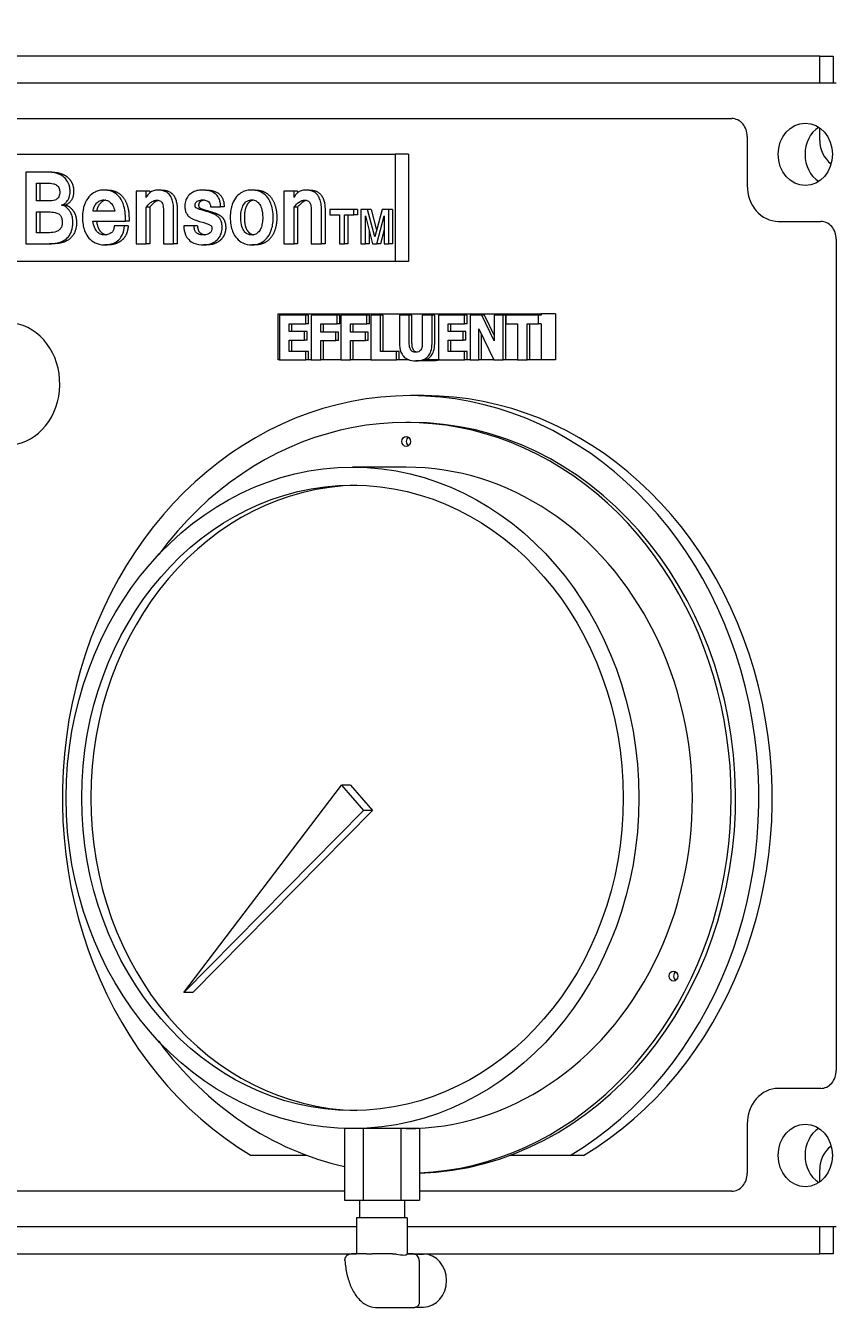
# Model space of a CAD drawing. Header units: inches. Extents: x 19 to 503, y 7 to 322.
# Drawn here: x 378.29 to 383.95, y 118.15 to 127.16 of the extents above; entities that cross this region are included whole.
import ezdxf

# ---------------------------------------------------------------- set-up
doc = ezdxf.new("R2010")
doc.units = ezdxf.units.IN
doc.header["$LTSCALE"] = 15
doc.header["$MEASUREMENT"] = 0
doc.layers.add('Dimension (ANSI)', color=7, linetype='Continuous', lineweight=25)
doc.layers.add('Visible (ANSI)', color=7, linetype='Continuous', lineweight=50)
doc.styles.add('MEMCOR Medium', font='arial.ttf')
doc.dimstyles.new('Default (ANSI)', dxfattribs={"dimscale": 15, "dimtxt": 0.15, "dimasz": 0.098425, "dimexe": 0.125, "dimexo": 0.0625, "dimgap": 0.031496, "dimtad": 0, "dimtih": 1, "dimtoh": 1, "dimdec": 4, "dimrnd": 1e-08, "dimzin": 3, "dimdsep": 46, "dimlunit": 5, "dimtxsty": 'MEMCOR Medium', "dimcen": 0.09, "dimdle": 0.393701, "dimclrd": 256, "dimclre": 256, "dimclrt": 256, "dimadec": 0, "dimazin": 1, "dimtfac": 0.8, "dimtofl": 0, "dimtmove": 0, "dimatfit": 3, "dimfxl": 1, "dimfrac": 1, "dimtolj": 1, "dimtzin": 4, "dimlwd": -1, "dimlwe": -1, "dimarcsym": 0})

# ---------------------------------------------------------------- blocks, each defined once
blk = doc.blocks.new('*D25')
at = {"layer": 'Defpoints', "color": 0, "transparency": 16777216}
for p in [(389.5241, 150.9654), (322.5739, 59.6974), (369.9364, 59.6974)]:
    blk.add_point(p, dxfattribs=at)
at = {"layer": 'Dimension (ANSI)', "transparency": 16777216}
for p, q in [((388.5866, 150.9654), (320.6989, 150.9654)), ((322.5739, 149.489), (322.5739, 120.9405)), ((322.5739, 61.1738), (322.5739, 101.8191)), ((368.9989, 59.6974), (320.6989, 59.6974))]:
    blk.add_line(p, q, dxfattribs=at)
for points in [[(322.3278, 149.489), (322.8199, 149.489), (322.5739, 150.9654)], [(322.3278, 61.1738), (322.8199, 61.1738), (322.5739, 59.6974)]]:
    blk.add_solid(points, dxfattribs=at)
at = {"layer": 'Dimension (ANSI)', "transparency": 16777216, "char_height": 2.25, "attachment_point": 5, "style": 'MEMCOR Medium'}
for s, insert in [('\\A1; \\fArial|b0|i0;91{\\H0.8x;\\S1#4;} in', (322.5739, 113.6751)), ('\\A1;[2318.2 mm]{\\P\\fArial|b0|i0;SHIPPING\\P\\fArial|b0|i0;HEIGHT\\P\\fArial|b0|i0;REF.}', (322.5739, 104.1144))]:
    blk.add_mtext(s, dxfattribs=dict(at, insert=insert))

msp = doc.modelspace()

# ---------------------------------------------------------------- linework, layer by layer
at = {"layer": 'Visible (ANSI)', "linetype": 'Continuous', "lineweight": 18}
for p, q in [((383.838564, 126.950384), (372.753439, 126.950384)), ((383.838564, 126.762884), (383.838564, 126.950384)), ((383.838564, 126.950384), (383.932314, 126.950384)), ((383.932314, 126.950384), (383.932314, 126.762884)), ((372.262956, 126.762884), (383.954299, 126.762884)), ((372.993665, 126.512849), (383.22359, 126.512849)), ((383.838564, 126.360384), (383.838564, 126.448118)), ((383.331843, 126.387849), (383.331843, 126.044134)), ((375.348171, 126.262849), (380.869083, 126.262849)), ((380.869083, 126.262849), (380.869083, 125.512849)), ((380.962833, 126.262849), (380.869083, 126.262849)), ((380.962833, 126.262849), (380.962833, 125.512849)), ((378.287023, 126.137849), (378.287023, 125.637849)), ((378.443486, 126.137849), (378.287023, 126.137849)), ((378.468486, 126.137849), (378.443486, 126.137849)), ((378.360215, 126.060926), (378.438227, 126.060926)), ((378.360215, 125.936938), (378.360215, 126.060926)), ((378.385215, 126.060926), (378.385215, 125.936938)), ((378.857485, 126.013355), (378.832485, 126.013355)), ((379.12857, 126.005258), (379.057131, 126.005258)), ((379.057131, 126.005258), (379.057131, 125.637849)), ((379.12857, 125.96123), (379.12857, 126.005258)), ((379.15357, 126.005258), (379.12857, 126.005258)), ((379.15357, 126.005258), (379.15357, 125.993971)), ((379.234212, 126.013355), (379.209212, 126.013355)), ((379.544321, 126.013355), (379.519321, 126.013355)), ((379.891246, 126.013355), (379.866246, 126.013355)), ((380.162331, 126.005258), (380.090892, 126.005258)), ((380.090892, 126.005258), (380.090892, 125.637849)), ((380.187331, 126.005258), (380.162331, 126.005258)), ((380.162331, 125.96123), (380.162331, 126.005258)), ((380.187331, 126.005258), (380.187331, 125.993971)), ((380.267973, 126.013355), (380.242973, 126.013355)), ((378.443048, 125.936938), (378.360215, 125.936938)), ((378.561694, 125.906594), (378.536694, 125.906594)), ((378.908306, 125.865582), (378.756664, 125.865582)), ((379.12857, 125.637849), (379.12857, 125.893416)), ((379.15357, 125.893416), (379.12857, 125.893416)), ((379.15357, 125.893416), (379.15357, 125.637849)), ((379.248218, 125.872161), (379.248218, 125.637849)), ((379.320095, 125.637849), (379.320095, 125.874691)), ((379.345095, 125.874691), (379.345095, 125.637849)), ((379.57805, 125.895946), (379.648612, 125.895946)), ((379.673612, 125.895946), (379.648612, 125.895946)), ((380.187331, 125.893416), (380.162331, 125.893416)), ((380.162331, 125.637849), (380.162331, 125.893416)), ((380.187331, 125.893416), (380.187331, 125.637849)), ((380.281979, 125.872161), (380.281979, 125.637849)), ((380.353856, 125.637849), (380.353856, 125.874691)), ((380.378856, 125.874691), (380.378856, 125.637849)), ((380.580062, 125.877849), (380.413238, 125.877849)), ((380.413238, 125.877849), (380.413238, 125.840926)), ((380.605062, 125.877849), (380.580062, 125.877849)), ((380.580062, 125.840926), (380.580062, 125.877849)), ((380.605062, 125.877849), (380.605062, 125.840926)), ((380.676207, 125.877849), (380.629084, 125.877849)), ((380.629084, 125.877849), (380.629084, 125.637849)), ((380.701207, 125.877849), (380.676207, 125.877849)), ((380.726907, 125.685946), (380.676207, 125.877849)), ((380.701207, 125.877849), (380.73951, 125.732871)), ((380.778448, 125.877849), (380.726907, 125.685946)), ((380.82536, 125.877849), (380.778448, 125.877849)), ((380.85036, 125.877849), (380.82536, 125.877849)), ((380.82536, 125.637849), (380.82536, 125.877849)), ((380.85036, 125.877849), (380.85036, 125.637849)), ((378.360215, 125.860521), (378.443486, 125.860521)), ((378.360215, 125.714772), (378.360215, 125.860521)), ((378.385215, 125.860521), (378.385215, 125.714772)), ((378.755787, 125.79625), (378.982812, 125.79625)), ((378.982812, 125.79625), (378.982812, 125.821047)), ((379.007812, 125.79625), (378.982812, 125.79625)), ((379.007812, 125.821047), (379.007812, 125.79625)), ((380.413238, 125.840926), (380.478874, 125.840926)), ((380.478874, 125.840926), (380.478874, 125.637849)), ((380.514006, 125.840926), (380.580062, 125.840926)), ((380.514006, 125.637849), (380.514006, 125.840926)), ((380.539006, 125.840926), (380.539006, 125.637849)), ((380.605062, 125.840926), (380.580062, 125.840926)), ((380.662744, 125.833639), (380.71197, 125.637849)), ((380.662744, 125.637849), (380.662744, 125.833639)), ((380.742053, 125.637849), (380.791491, 125.833639)), ((380.791491, 125.833639), (380.791491, 125.637849)), ((383.548349, 125.794134), (383.846015, 125.794134)), ((378.451375, 125.714772), (378.360215, 125.714772)), ((378.977115, 125.762343), (378.903923, 125.762343)), ((379.002115, 125.762343), (378.977115, 125.762343)), ((379.462346, 125.762343), (379.390908, 125.762343)), ((379.487346, 125.762343), (379.462346, 125.762343)), ((380.687744, 125.734206), (380.687744, 125.637849)), ((380.791491, 125.734629), (380.767053, 125.637849)), ((378.287023, 125.637849), (378.451375, 125.637849)), ((378.476375, 125.637849), (378.451375, 125.637849)), ((378.862744, 125.629752), (378.837744, 125.629752)), ((379.057131, 125.637849), (379.12857, 125.637849)), ((379.15357, 125.637849), (379.12857, 125.637849)), ((379.248218, 125.637849), (379.320095, 125.637849)), ((379.345095, 125.637849), (379.320095, 125.637849)), ((379.553963, 125.629752), (379.528963, 125.629752)), ((379.891246, 125.629752), (379.866246, 125.629752)), ((380.090892, 125.637849), (380.162331, 125.637849)), ((380.187331, 125.637849), (380.162331, 125.637849)), ((380.281979, 125.637849), (380.353856, 125.637849)), ((380.378856, 125.637849), (380.353856, 125.637849)), ((380.478874, 125.637849), (380.514006, 125.637849)), ((380.539006, 125.637849), (380.514006, 125.637849)), ((380.629084, 125.637849), (380.662744, 125.637849)), ((380.687744, 125.637849), (380.662744, 125.637849)), ((380.71197, 125.637849), (380.742053, 125.637849)), ((380.767053, 125.637849), (380.742053, 125.637849)), ((380.791491, 125.637849), (380.82536, 125.637849)), ((380.85036, 125.637849), (380.82536, 125.637849)), ((383.954268, 125.669134), (383.954268, 119.856634)), ((380.869083, 125.512849), (376.268607, 125.512849)), ((380.962833, 125.512849), (380.869083, 125.512849)), ((380.050904, 125.147849), (381.891208, 125.147849)), ((380.050904, 124.825349), (380.050904, 125.147849)), ((381.891208, 125.147849), (381.891208, 125.138349)), ((381.991208, 125.147849), (381.891208, 125.147849)), ((381.991208, 125.147849), (381.991208, 125.138349)), ((380.243471, 125.138349), (380.060271, 125.138349)), ((380.060271, 125.138349), (380.060271, 124.825349)), ((380.127928, 125.023701), (380.127928, 125.078742)), ((380.127928, 125.078742), (380.243471, 125.078742)), ((380.146678, 125.023701), (380.146678, 125.078742)), ((380.262221, 125.138349), (380.243471, 125.138349)), ((380.243471, 125.078742), (380.243471, 125.138349)), ((380.262221, 125.078742), (380.243471, 125.078742)), ((380.262221, 125.078742), (380.262221, 125.138349)), ((380.463035, 125.138349), (380.281592, 125.138349)), ((380.281592, 125.138349), (380.281592, 124.825349)), ((380.349249, 125.019642), (380.349249, 125.078742)), ((380.349249, 125.078742), (380.463035, 125.078742)), ((380.367999, 125.019642), (380.367999, 125.078742)), ((380.481785, 125.138349), (380.463035, 125.138349)), ((380.463035, 125.078742), (380.463035, 125.138349)), ((380.481785, 125.078742), (380.463035, 125.078742)), ((380.481785, 125.078742), (380.481785, 125.138349)), ((380.671616, 125.138349), (380.490173, 125.138349)), ((380.490173, 125.138349), (380.490173, 124.825349)), ((380.55783, 125.078742), (380.671616, 125.078742)), ((380.55783, 125.019642), (380.55783, 125.078742)), ((380.57658, 125.019642), (380.57658, 125.078742)), ((380.690366, 125.138349), (380.671616, 125.138349)), ((380.671616, 125.078742), (380.671616, 125.138349)), ((380.690366, 125.078742), (380.671616, 125.078742)), ((380.690366, 125.078742), (380.690366, 125.138349)), ((380.76685, 125.138349), (380.698754, 125.138349)), ((380.698754, 125.138349), (380.698754, 124.825349)), ((380.7856, 125.138349), (380.76685, 125.138349)), ((380.76685, 124.884956), (380.76685, 125.138349)), ((380.7856, 124.884956), (380.7856, 125.138349)), ((380.968181, 125.138349), (380.900085, 125.138349)), ((380.900085, 125.138349), (380.900085, 124.938476)), ((380.986931, 125.138349), (380.968181, 125.138349)), ((380.968181, 124.943041), (380.968181, 125.138349)), ((380.986931, 124.943041), (380.986931, 125.138349)), ((381.127219, 125.138349), (381.059123, 125.138349)), ((381.059123, 125.138349), (381.059123, 124.943041)), ((381.127219, 124.938729), (381.127219, 125.138349)), ((381.145969, 125.138349), (381.127219, 125.138349)), ((381.145969, 124.938729), (381.145969, 125.138349)), ((381.35469, 125.138349), (381.17149, 125.138349)), ((381.17149, 125.138349), (381.17149, 124.825349)), ((381.239147, 125.023701), (381.239147, 125.078742)), ((381.239147, 125.078742), (381.35469, 125.078742)), ((381.257897, 125.023701), (381.257897, 125.078742)), ((381.37344, 125.138349), (381.35469, 125.138349)), ((381.35469, 125.078742), (381.35469, 125.138349)), ((381.37344, 125.078742), (381.35469, 125.078742)), ((381.37344, 125.078742), (381.37344, 125.138349)), ((381.476284, 125.138349), (381.392811, 125.138349)), ((381.392811, 125.138349), (381.392811, 124.825349)), ((381.495034, 125.138349), (381.476284, 125.138349)), ((381.562832, 124.959021), (381.476284, 125.138349)), ((381.562832, 124.997871), (381.495034, 125.138349)), ((381.624997, 125.138349), (381.562832, 125.138349)), ((381.562832, 125.138349), (381.562832, 124.959021)), ((381.643747, 125.138349), (381.624997, 125.138349)), ((381.624997, 124.825349), (381.624997, 125.138349)), ((381.643747, 124.825349), (381.643747, 125.138349)), ((381.872458, 125.138349), (381.644007, 125.138349)), ((381.644007, 125.138349), (381.644007, 125.078742)), ((381.644007, 125.078742), (381.724185, 125.078742)), ((381.724185, 125.078742), (381.724185, 124.825349)), ((381.792281, 124.825349), (381.792281, 125.078742)), ((381.792281, 125.078742), (381.872458, 125.078742)), ((381.811031, 124.825349), (381.811031, 125.078742)), ((381.891208, 125.138349), (381.872458, 125.138349)), ((381.872458, 125.078742), (381.872458, 125.138349)), ((381.891208, 125.078742), (381.872458, 125.078742)), ((381.891208, 125.078742), (381.891208, 124.825349)), ((381.991208, 125.138349), (381.991208, 124.825349)), ((380.234465, 125.023701), (380.127928, 125.023701)), ((380.127928, 124.884956), (380.127928, 124.964094)), ((380.127928, 124.964094), (380.234465, 124.964094)), ((380.146678, 124.884956), (380.146678, 124.964094)), ((380.253215, 125.023701), (380.234465, 125.023701)), ((380.234465, 124.964094), (380.234465, 125.023701)), ((380.253215, 124.964094), (380.234465, 124.964094)), ((380.253215, 124.964094), (380.253215, 125.023701)), ((380.454029, 125.019642), (380.349249, 125.019642)), ((380.454029, 124.960035), (380.454029, 125.019642)), ((380.472779, 125.019642), (380.454029, 125.019642)), ((380.472779, 124.960035), (380.472779, 125.019642)), ((380.66261, 125.019642), (380.55783, 125.019642)), ((380.66261, 124.960035), (380.66261, 125.019642)), ((380.68136, 125.019642), (380.66261, 125.019642)), ((380.68136, 124.960035), (380.68136, 125.019642)), ((381.345684, 125.023701), (381.239147, 125.023701)), ((381.239147, 124.964094), (381.345684, 124.964094)), ((381.239147, 124.884956), (381.239147, 124.964094)), ((381.257897, 124.884956), (381.257897, 124.964094)), ((381.364434, 125.023701), (381.345684, 125.023701)), ((381.345684, 124.964094), (381.345684, 125.023701)), ((381.364434, 124.964094), (381.345684, 124.964094)), ((381.364434, 124.964094), (381.364434, 125.023701)), ((381.454976, 124.825349), (381.454976, 125.043485)), ((381.454976, 125.043485), (381.559537, 124.825349)), ((381.473726, 124.825349), (381.473726, 125.004369)), ((380.243471, 124.884956), (380.127928, 124.884956)), ((380.243471, 124.825349), (380.243471, 124.884956)), ((380.262221, 124.884956), (380.243471, 124.884956)), ((380.262221, 124.825349), (380.262221, 124.884956)), ((380.349249, 124.825349), (380.349249, 124.960035)), ((380.349249, 124.960035), (380.454029, 124.960035)), ((380.367999, 124.825349), (380.367999, 124.960035)), ((380.472779, 124.960035), (380.454029, 124.960035)), ((380.55783, 124.825349), (380.55783, 124.960035)), ((380.55783, 124.960035), (380.66261, 124.960035)), ((380.57658, 124.825349), (380.57658, 124.960035)), ((380.68136, 124.960035), (380.66261, 124.960035)), ((380.879538, 124.884956), (380.76685, 124.884956)), ((380.898288, 124.884956), (380.879538, 124.884956)), ((380.879538, 124.825349), (380.879538, 124.884956)), ((380.898288, 124.825349), (380.898288, 124.884956)), ((381.35469, 124.884956), (381.239147, 124.884956)), ((381.37344, 124.884956), (381.35469, 124.884956)), ((381.35469, 124.825349), (381.35469, 124.884956)), ((381.37344, 124.825349), (381.37344, 124.884956)), ((380.060271, 124.825349), (380.050904, 124.825349)), ((380.060271, 124.825349), (380.243471, 124.825349)), ((380.262221, 124.825349), (380.243471, 124.825349)), ((380.281592, 124.825349), (380.262221, 124.825349)), ((380.281592, 124.825349), (380.349249, 124.825349)), ((380.367999, 124.825349), (380.349249, 124.825349)), ((380.490173, 124.825349), (380.367999, 124.825349)), ((380.490173, 124.825349), (380.55783, 124.825349)), ((380.57658, 124.825349), (380.55783, 124.825349)), ((380.698754, 124.825349), (380.57658, 124.825349)), ((380.698754, 124.825349), (380.879538, 124.825349)), ((380.898288, 124.825349), (380.879538, 124.825349)), ((380.968206, 124.825349), (380.898288, 124.825349)), ((381.132402, 124.818754), (381.013652, 124.818754)), ((381.17149, 124.825349), (381.078365, 124.825349)), ((381.17149, 124.825349), (381.35469, 124.825349)), ((381.37344, 124.825349), (381.35469, 124.825349)), ((381.392811, 124.825349), (381.37344, 124.825349)), ((381.392811, 124.825349), (381.454976, 124.825349)), ((381.473726, 124.825349), (381.454976, 124.825349)), ((381.559537, 124.825349), (381.473726, 124.825349)), ((381.559537, 124.825349), (381.624997, 124.825349)), ((381.643747, 124.825349), (381.624997, 124.825349)), ((381.724185, 124.825349), (381.643747, 124.825349)), ((381.724185, 124.825349), (381.792281, 124.825349)), ((381.811031, 124.825349), (381.792281, 124.825349)), ((381.891208, 124.825349), (381.811031, 124.825349)), ((381.897458, 124.825349), (381.891208, 124.825349)), ((381.991208, 124.825349), (381.897458, 124.825349)), ((381.071056, 124.575349), (380.977306, 124.575349)), ((380.977306, 124.387849), (380.946056, 124.387849)), ((380.946056, 124.075349), (380.571056, 124.075349)), ((379.392184, 120.401605), (380.494509, 121.851237)), ((380.557009, 121.851237), (380.494509, 121.851237)), ((380.494509, 121.851237), (380.647603, 121.674461)), ((380.557009, 121.851237), (380.710103, 121.674461)), ((380.647603, 121.674461), (379.392184, 120.401605)), ((380.710103, 121.674461), (379.454684, 120.401605)), ((380.710103, 121.674461), (380.647603, 121.674461)), ((379.454684, 120.401605), (379.392184, 120.401605)), ((383.846015, 119.731634), (383.548349, 119.731634)), ((383.331843, 119.481634), (383.331843, 119.137919)), ((380.571056, 119.450349), (380.514514, 119.450349)), ((380.514514, 119.450349), (380.514514, 118.950349)), ((380.64563, 119.450349), (380.571056, 119.450349)), ((380.64563, 119.450349), (380.64563, 118.950349)), ((380.907861, 119.450349), (380.64563, 119.450349)), ((380.907861, 119.450349), (380.907861, 118.950349)), ((381.038977, 119.450349), (380.907861, 119.450349)), ((381.038977, 119.450349), (381.038977, 118.950349)), ((380.252708, 119.262919), (379.86134, 119.262919)), ((382.093272, 119.262919), (381.670654, 119.262919)), ((382.187022, 119.262919), (382.093272, 119.262919)), ((383.838564, 119.07765), (383.838564, 119.165384)), ((380.514514, 119.012919), (375.30162, 119.012919)), ((380.514514, 118.950349), (380.64563, 118.950349)), ((380.619765, 118.950349), (380.619765, 118.825349)), ((380.64563, 118.950349), (380.907861, 118.950349)), ((380.907861, 118.950349), (381.038977, 118.950349)), ((380.933726, 118.950349), (380.933726, 118.825349)), ((383.22359, 119.012919), (381.038977, 119.012919)), ((380.599247, 118.762884), (375.216887, 118.762884)), ((380.954245, 118.825349), (380.599247, 118.825349)), ((380.599247, 118.825349), (380.599247, 118.575349)), ((380.954245, 118.825349), (380.954245, 118.5747)), ((383.954299, 118.762884), (380.954245, 118.762884)), ((383.838564, 118.575384), (383.838564, 118.762884)), ((383.932314, 118.762884), (383.932314, 118.575384)), ((375.216887, 118.575384), (380.599247, 118.575384)), ((380.668359, 118.575349), (380.563442, 118.575349)), ((380.814125, 118.575349), (380.709208, 118.575349)), ((380.85071, 118.575349), (380.814125, 118.575349)), ((380.954245, 118.575384), (383.838564, 118.575384)), ((380.990703, 118.575349), (380.954245, 118.575349)), ((381.0057, 118.573109), (381.067862, 118.573109)), ((383.932314, 118.575384), (383.838564, 118.575384)), ((381.036953, 118.529099), (381.036953, 118.230416)), ((380.735288, 118.200349), (381.005826, 118.200349)), ((381.01823, 118.202589), (381.067862, 118.202589))]:
    msp.add_line(p, q, dxfattribs=at)
for centre, major_axis, start_param, end_param in [((383.22359, 126.387849), (0, 0.125), 4.71238898, 6.28318531), ((383.925292, 126.262884), (0, -0.21875), 3.65927979, 5.76549818), ((384.003109, 126.360384), (0, 0.19), 1.57079633, 2.60184541), ((383.548349, 126.044134), (0, -0.25), 4.71238898, 6.28318531), ((383.846015, 125.669134), (0, 0.125), 4.71238898, 6.28318531), ((378.151959, 124.657458), (0, 0.42942), 3.2341876, 6.15298238), ((380.946056, 121.762849), (0, 2.625), 3.1824788, 7.14836042), ((380.977306, 121.762849), (0, 2.8125), 3.61752935, 8.94884126), ((381.071056, 121.762849), (0, 2.8125), 3.61752935, 6.28318531), ((380.977306, 121.762849), (0, 2.625), 3.1687243, 6.28318531), ((380.977306, 124.255245), (0, -0.035), 3.68317357, 5.74160439), ((380.946056, 121.762849), (0, 2.3125), 3.14159265, 6.28318531), ((380.633556, 121.762849), (0, 2.186419), 0.01650463, 3.12508802), ((382.846603, 120.516651), (0, -0.035), 3.68317357, 5.74160439), ((380.946056, 121.762849), (0, -2.625), 5.41801019, 6.09219719), ((383.846015, 119.856634), (0, -0.125), 0, 1.57079633), ((383.548349, 119.481634), (0, 0.25), 0, 1.57079633), ((383.925292, 119.262884), (0, -0.21875), 3.65927979, 5.76549818), ((384.003109, 119.165384), (0, 0.19), 0.53974724, 1.57079633), ((383.22359, 119.137919), (0, -0.125), 0, 1.57079633), ((381.067862, 118.387849), (0, -0.18526), 0, 3.14159265)]:
    msp.add_ellipse(centre, major_axis=major_axis, ratio=0.8660254, start_param=start_param, end_param=end_param, dxfattribs=at)
for centre, major_axis in [((383.737792, 126.262884), (0, 0.21875)), ((380.946056, 124.255245), (0, -0.035)), ((380.571056, 121.762849), (0, 2.3125)), ((380.571056, 121.762849), (0, 2.186419)), ((382.815353, 120.516651), (0, -0.035)), ((383.737792, 119.262884), (0, 0.21875))]:
    msp.add_ellipse(centre, major_axis=major_axis, ratio=0.8660254, dxfattribs=at)
for points, degree, knots in [([(378.595567, 126.005258), (378.595567, 126.013931), (378.594883, 126.022555), (378.591943, 126.039233), (378.589774, 126.047147), (378.582685, 126.06557), (378.575629, 126.079602), (378.552512, 126.104819), (378.538567, 126.115121), (378.502784, 126.131087), (378.477639, 126.137849), (378.443486, 126.137849)], 3, [-1.37022204, -1.37022204, -1.37022204, -1.37022204, -1.13367687, -1.13367687, -0.90603204, -0.90603204, -0.58386018, -0.58386018, -0.30050429, -0.30050429, 0, 0, 0, 0]), ([(378.438227, 126.060926), (378.451323, 126.060926), (378.466034, 126.060061), (378.485268, 126.05549), (378.493946, 126.052876), (378.507094, 126.044711), (378.510821, 126.040902), (378.517141, 126.032663), (378.519075, 126.027908), (378.522534, 126.016122), (378.523252, 126.007672), (378.523252, 125.999691)], 3, [-0.217883978, -0.217883978, -0.217883978, -0.217883978, -0.151492323, -0.151492323, -0.118749394, -0.118749394, -0.094641913, -0.094641913, -0.060812242, -0.060812242, 0, 0, 0, 0]), ([(378.523252, 125.999691), (378.523252, 125.993598), (378.522806, 125.98741), (378.520669, 125.976267), (378.519141, 125.971236), (378.514428, 125.961441), (378.511208, 125.957022), (378.503883, 125.950321), (378.498578, 125.946488), (378.47611, 125.938455), (378.459363, 125.936938), (378.443048, 125.936938)], 3, [-0.570946972, -0.570946972, -0.570946972, -0.570946972, -0.453612383, -0.453612383, -0.351244571, -0.351244571, -0.237936486, -0.237936486, -0.143553355, -0.143553355, 0, 0, 0, 0]), ([(378.535524, 125.906574), (378.542777, 125.909447), (378.549837, 125.913064), (378.562414, 125.921785), (378.567949, 125.926689), (378.579871, 125.940719), (378.585184, 125.950271), (378.593743, 125.975025), (378.595567, 125.990184), (378.595567, 126.005258)], 3, [-0.332004447, -0.332004447, -0.332004447, -0.332004447, -0.264558277, -0.264558277, -0.202993513, -0.202993513, -0.114860808, -0.114860808, 0, 0, 0, 0]), ([(378.832485, 126.013355), (378.821655, 126.013355), (378.810885, 126.012243), (378.788721, 126.007173), (378.778958, 126.003371), (378.754011, 125.990971), (378.73928, 125.979658), (378.716406, 125.952988), (378.704877, 125.935744), (378.688279, 125.888519), (378.682158, 125.860187), (378.682158, 125.821554)], 3, [-1.49193162, -1.49193162, -1.49193162, -1.49193162, -1.29030138, -1.29030138, -1.0712515, -1.0712515, -0.64119148, -0.64119148, -0.29439022, -0.29439022, 0, 0, 0, 0]), ([(378.982812, 125.821047), (378.982812, 125.838523), (378.981569, 125.856053), (378.975153, 125.893601), (378.970161, 125.908489), (378.957734, 125.94024), (378.947322, 125.955932), (378.925145, 125.98157), (378.910881, 125.992318), (378.88078, 126.006608), (378.860577, 126.013355), (378.832485, 126.013355)], 3, [-0.953742878, -0.953742878, -0.953742878, -0.953742878, -0.864238922, -0.864238922, -0.757751945, -0.757751945, -0.52950742, -0.52950742, -0.247180323, -0.247180323, 0, 0, 0, 0]), ([(379.209212, 126.013355), (379.198791, 126.013355), (379.188406, 126.011894), (379.16917, 126.005072), (379.160627, 126.000119), (379.142897, 125.984691), (379.134939, 125.973647), (379.12857, 125.96123)], 3, [-0.286997863, -0.286997863, -0.286997863, -0.286997863, -0.195305384, -0.195305384, -0.109970073, -0.109970073, 0, 0, 0, 0]), ([(379.320095, 125.874691), (379.320095, 125.889012), (379.319208, 125.903626), (379.314944, 125.929759), (379.311904, 125.941665), (379.302679, 125.964169), (379.296523, 125.974428), (379.28016, 125.992354), (379.270333, 125.999151), (379.243625, 126.010925), (379.226163, 126.013355), (379.209212, 126.013355)], 3, [-0.549838036, -0.549838036, -0.549838036, -0.549838036, -0.440760651, -0.440760651, -0.347374274, -0.347374274, -0.251258835, -0.251258835, -0.149149172, -0.149149172, 0, 0, 0, 0]), ([(379.519321, 126.013355), (379.506985, 126.013355), (379.494653, 126.012022), (379.468858, 126.005339), (379.458254, 126.000191), (379.442719, 125.991277), (379.431744, 125.983722), (379.413063, 125.961133), (379.407872, 125.950227), (379.400344, 125.929341), (379.398358, 125.916381), (379.398358, 125.903031)], 3, [-0.380184833, -0.380184833, -0.380184833, -0.380184833, -0.319898495, -0.319898495, -0.251008997, -0.251008997, -0.172372504, -0.172372504, -0.101722902, -0.101722902, 0, 0, 0, 0]), ([(379.648612, 125.895946), (379.648387, 125.905973), (379.647469, 125.916045), (379.643874, 125.934662), (379.641384, 125.943236), (379.633061, 125.962681), (379.626537, 125.972534), (379.608393, 125.990793), (379.596735, 125.997812), (379.563892, 126.010804), (379.540878, 126.013355), (379.519321, 126.013355)], 3, [-0.545887419, -0.545887419, -0.545887419, -0.545887419, -0.469637173, -0.469637173, -0.400904814, -0.400904814, -0.30477701, -0.30477701, -0.189676686, -0.189676686, 0, 0, 0, 0]), ([(379.866246, 126.013355), (379.854733, 126.013355), (379.843252, 126.012229), (379.819322, 126.00688), (379.809, 126.002782), (379.785767, 125.991222), (379.772333, 125.98082), (379.750595, 125.955311), (379.739042, 125.937782), (379.722515, 125.891031), (379.715919, 125.862321), (379.715919, 125.821554)], 3, [-1.56801299, -1.56801299, -1.56801299, -1.56801299, -1.35973826, -1.35973826, -1.12707481, -1.12707481, -0.69333235, -0.69333235, -0.31064426, -0.31064426, 0, 0, 0, 0]), ([(380.016573, 125.821554), (380.016573, 125.838992), (380.015336, 125.856498), (380.008957, 125.893669), (380.004028, 125.908415), (379.99042, 125.942986), (379.979069, 125.95826), (379.958906, 125.98157), (379.944642, 125.992318), (379.914541, 126.006608), (379.894338, 126.013355), (379.866246, 126.013355)], 3, [-0.854658685, -0.854658685, -0.854658685, -0.854658685, -0.788718433, -0.788718433, -0.711388555, -0.711388555, -0.52950742, -0.52950742, -0.247180323, -0.247180323, 0, 0, 0, 0]), ([(380.242973, 126.013355), (380.232552, 126.013355), (380.222167, 126.011894), (380.202931, 126.005072), (380.194388, 126.000119), (380.176658, 125.984691), (380.168699, 125.973647), (380.162331, 125.96123)], 3, [-0.286997863, -0.286997863, -0.286997863, -0.286997863, -0.195305384, -0.195305384, -0.109970073, -0.109970073, 0, 0, 0, 0]), ([(380.353856, 125.874691), (380.353856, 125.889012), (380.352968, 125.903626), (380.348705, 125.929759), (380.345665, 125.941665), (380.33644, 125.964169), (380.330284, 125.974428), (380.313921, 125.992354), (380.304094, 125.999151), (380.277386, 126.010925), (380.259924, 126.013355), (380.242973, 126.013355)], 3, [-0.549838036, -0.549838036, -0.549838036, -0.549838036, -0.440760651, -0.440760651, -0.347374274, -0.347374274, -0.251258835, -0.251258835, -0.149149172, -0.149149172, 0, 0, 0, 0]), ([(378.615727, 125.787647), (378.615727, 125.799418), (378.614458, 125.811008), (378.609396, 125.834105), (378.605734, 125.84474), (378.594115, 125.866816), (378.584876, 125.879485), (378.562081, 125.898723), (378.55543, 125.902004), (378.546203, 125.905662), (378.540922, 125.906757), (378.535524, 125.906574)], 3, [-0.236404936, -0.236404936, -0.236404936, -0.236404936, -0.1893821, -0.1893821, -0.141231453, -0.141231453, -0.08584592, -0.08584592, -0.047520192, -0.047520192, 0, 0, 0, 0]), ([(378.561694, 125.906594), (378.576061, 125.906594), (378.607857, 125.882282), (378.630209, 125.848881), (378.640727, 125.808396), (378.640727, 125.787647)], 2, [0.03921569, 0.03921569, 0.03921569, 1, 2, 3, 4, 4, 4]), ([(378.756664, 125.865582), (378.758255, 125.876148), (378.760999, 125.886369), (378.76927, 125.905041), (378.774491, 125.913153), (378.78787, 125.928027), (378.795385, 125.933732), (378.812784, 125.942079), (378.8225, 125.944023), (378.832485, 125.944023)], 3, [-0.311667492, -0.311667492, -0.311667492, -0.311667492, -0.237050543, -0.237050543, -0.16576507, -0.16576507, -0.087852602, -0.087852602, 0, 0, 0, 0]), ([(378.844986, 125.942941), (378.823916, 125.93917), (378.786923, 125.900501), (378.781664, 125.865582)], 2, [0.22302545, 0.22302545, 0.22302545, 1, 2, 2, 2]), ([(378.832485, 125.944023), (378.839593, 125.944023), (378.846637, 125.943044), (378.860013, 125.938668), (378.866126, 125.935457), (378.882358, 125.923174), (378.889656, 125.912777), (378.901087, 125.893458), (378.905705, 125.879956), (378.908306, 125.865582)], 3, [-0.251457438, -0.251457438, -0.251457438, -0.251457438, -0.21404187, -0.21404187, -0.178283825, -0.178283825, -0.111899249, -0.111899249, 0, 0, 0, 0]), ([(379.12857, 125.893416), (379.13583, 125.903112), (379.143911, 125.912454), (379.160071, 125.926878), (379.168142, 125.932586), (379.184702, 125.940032), (379.192872, 125.941999), (379.201323, 125.941999)], 3, [-0.254147783, -0.254147783, -0.254147783, -0.254147783, -0.156374809, -0.156374809, -0.074354364, -0.074354364, 0, 0, 0, 0]), ([(379.201323, 125.941999), (379.206679, 125.941999), (379.212196, 125.941493), (379.221904, 125.938927), (379.226272, 125.93707), (379.233921, 125.931507), (379.236442, 125.928455), (379.241223, 125.921108), (379.243249, 125.915338), (379.247336, 125.898599), (379.248218, 125.88527), (379.248218, 125.872161)], 3, [-0.243715019, -0.243715019, -0.243715019, -0.243715019, -0.209104446, -0.209104446, -0.179401679, -0.179401679, -0.150757457, -0.150757457, -0.099891353, -0.099891353, 0, 0, 0, 0]), ([(379.398358, 125.903031), (379.398358, 125.893209), (379.399068, 125.883126), (379.402404, 125.86643), (379.404718, 125.858446), (379.414835, 125.838736), (379.422121, 125.831756), (379.433833, 125.821674), (379.446735, 125.810431), (379.501791, 125.794226)], 3, [-1.28758631, -1.28758631, -1.28758631, -1.28758631, -1.00763885, -1.00763885, -0.79953504, -0.79953504, -0.49991727, -0.49991727, 0, 0, 0, 0]), ([(379.549124, 125.863558), (379.518621, 125.872011), (379.50255, 125.877258), (379.483657, 125.884876), (379.479152, 125.887351), (379.474725, 125.890783), (379.473361, 125.892013), (379.47185, 125.894083), (379.471402, 125.894856), (379.469772, 125.899559), (379.469797, 125.903928), (379.469797, 125.908092)], 3, [-0.131420243, -0.131420243, -0.131420243, -0.131420243, -0.085737183, -0.085737183, -0.052375851, -0.052375851, -0.038599816, -0.038599816, -0.031728135, -0.031728135, 0, 0, 0, 0]), ([(379.469797, 125.908092), (379.469797, 125.910253), (379.469978, 125.912399), (379.470764, 125.916538), (379.471344, 125.918488), (379.473593, 125.923857), (379.475684, 125.926857), (379.482084, 125.933416), (379.486973, 125.936395), (379.501643, 125.942721), (379.512838, 125.944023), (379.523266, 125.944023)], 3, [-0.199332402, -0.199332402, -0.199332402, -0.199332402, -0.182867861, -0.182867861, -0.167049192, -0.167049192, -0.137423155, -0.137423155, -0.091748754, -0.091748754, 0, 0, 0, 0]), ([(379.535435, 125.943284), (379.519714, 125.941358), (379.494797, 125.924792), (379.494797, 125.908092)], 2, [0.27717625, 0.27717625, 0.27717625, 1, 2, 2, 2]), ([(379.523266, 125.944023), (379.533754, 125.944023), (379.544059, 125.942571), (379.557438, 125.936432), (379.561691, 125.933595), (379.568906, 125.926111), (379.57168, 125.921752), (379.576395, 125.910272), (379.577657, 125.90312), (379.57805, 125.895946)], 3, [-0.223385569, -0.223385569, -0.223385569, -0.223385569, -0.140059831, -0.140059831, -0.096765916, -0.096765916, -0.05477189, -0.05477189, 0, 0, 0, 0]), ([(379.65913, 125.749691), (379.65913, 125.759989), (379.6583, 125.770421), (379.653769, 125.791789), (379.650319, 125.799779), (379.640897, 125.817363), (379.633167, 125.824579), (379.621562, 125.834214), (379.605829, 125.847794), (379.549124, 125.863558)], 3, [-1.26579165, -1.26579165, -1.26579165, -1.26579165, -1.09964579, -1.09964579, -0.91097669, -0.91097669, -0.51319308, -0.51319308, 0, 0, 0, 0]), ([(379.789548, 125.821554), (379.789548, 125.835037), (379.790312, 125.849015), (379.794616, 125.876002), (379.797791, 125.886182), (379.80605, 125.907337), (379.811959, 125.915891), (379.824566, 125.930474), (379.831921, 125.93513), (379.846875, 125.942222), (379.856467, 125.944023), (379.866246, 125.944023)], 3, [-0.22807944, -0.22807944, -0.22807944, -0.22807944, -0.205294754, -0.205294754, -0.181748055, -0.181748055, -0.142221383, -0.142221383, -0.086038211, -0.086038211, 0, 0, 0, 0]), ([(379.878626, 125.942945), (379.868862, 125.941211), (379.846542, 125.929347), (379.825943, 125.898983), (379.814548, 125.853436), (379.814548, 125.821554)], 2, [0.38328199, 0.38328199, 0.38328199, 1, 2, 3, 4, 4, 4]), ([(379.866246, 125.944023), (379.871636, 125.944023), (379.876993, 125.943447), (379.888882, 125.940597), (379.893785, 125.938332), (379.904547, 125.932687), (379.911108, 125.927077), (379.924281, 125.910638), (379.929706, 125.899297), (379.939957, 125.868519), (379.942943, 125.847301), (379.942943, 125.821554)], 3, [-0.485256347, -0.485256347, -0.485256347, -0.485256347, -0.453784115, -0.453784115, -0.414355835, -0.414355835, -0.320828378, -0.320828378, -0.196193606, -0.196193606, 0, 0, 0, 0]), ([(380.162331, 125.893416), (380.169591, 125.903112), (380.177672, 125.912454), (380.193832, 125.926878), (380.201903, 125.932586), (380.218463, 125.940032), (380.226633, 125.941999), (380.235084, 125.941999)], 3, [-0.254147783, -0.254147783, -0.254147783, -0.254147783, -0.156374809, -0.156374809, -0.074354364, -0.074354364, 0, 0, 0, 0]), ([(380.235084, 125.941999), (380.24044, 125.941999), (380.245957, 125.941493), (380.255665, 125.938927), (380.260033, 125.93707), (380.267682, 125.931507), (380.270203, 125.928455), (380.274983, 125.921108), (380.277009, 125.915338), (380.281097, 125.898599), (380.281979, 125.88527), (380.281979, 125.872161)], 3, [-0.243715019, -0.243715019, -0.243715019, -0.243715019, -0.209104446, -0.209104446, -0.179401679, -0.179401679, -0.150757457, -0.150757457, -0.099891353, -0.099891353, 0, 0, 0, 0]), ([(378.443486, 125.860521), (378.458845, 125.860521), (378.476682, 125.859535), (378.496353, 125.8546), (378.507157, 125.851753), (378.519885, 125.843749), (378.524894, 125.840095), (378.533678, 125.828269), (378.535878, 125.822354), (378.539903, 125.808075), (378.540783, 125.797594), (378.540783, 125.787647)], 3, [-0.627216897, -0.627216897, -0.627216897, -0.627216897, -0.26355814, -0.26355814, -0.153530989, -0.153530989, -0.114232774, -0.114232774, -0.075797609, -0.075797609, 0, 0, 0, 0]), ([(378.451375, 125.637849), (378.469156, 125.637849), (378.487328, 125.639282), (378.519713, 125.646198), (378.534468, 125.651121), (378.565319, 125.667757), (378.576489, 125.678425), (378.593743, 125.698641), (378.601254, 125.711997), (378.613174, 125.746262), (378.615727, 125.766971), (378.615727, 125.787647)], 3, [-0.534957751, -0.534957751, -0.534957751, -0.534957751, -0.44787355, -0.44787355, -0.373731161, -0.373731161, -0.28123866, -0.28123866, -0.157548974, -0.157548974, 0, 0, 0, 0]), ([(378.540783, 125.787647), (378.540783, 125.781612), (378.540323, 125.775553), (378.538217, 125.764285), (378.536692, 125.759102), (378.531512, 125.747355), (378.527428, 125.741469), (378.515754, 125.730028), (378.507898, 125.72551), (378.484615, 125.716491), (378.467232, 125.714772), (378.451375, 125.714772)], 3, [-0.361217471, -0.361217471, -0.361217471, -0.361217471, -0.315406386, -0.315406386, -0.273717942, -0.273717942, -0.215356644, -0.215356644, -0.139521638, -0.139521638, 0, 0, 0, 0]), ([(378.682158, 125.821554), (378.682158, 125.80479), (378.683293, 125.787899), (378.687864, 125.760557), (378.691127, 125.745439), (378.707233, 125.703693), (378.718855, 125.687742), (378.740435, 125.662864), (378.755297, 125.651666), (378.78635, 125.636986), (378.807602, 125.629752), (378.837744, 125.629752)], 3, [-1.15207317, -1.15207317, -1.15207317, -1.15207317, -0.93289171, -0.93289171, -0.78803686, -0.78803686, -0.5752915, -0.5752915, -0.26521632, -0.26521632, 0, 0, 0, 0]), ([(378.837744, 125.699084), (378.827335, 125.699084), (378.81702, 125.700843), (378.800963, 125.708047), (378.792527, 125.712976), (378.778857, 125.728174), (378.771749, 125.737455), (378.762815, 125.76135), (378.757147, 125.777929), (378.755787, 125.79625)], 3, [-1.96156648, -1.96156648, -1.96156648, -1.96156648, -1.05825772, -1.05825772, -0.46701751, -0.46701751, -0.14011971, -0.14011971, 0, 0, 0, 0]), ([(378.780787, 125.79625), (378.782102, 125.778537), (378.796127, 125.737545), (378.81804, 125.711736), (378.840285, 125.701543), (378.849951, 125.70004)], 2, [0, 0, 0, 1, 2, 3, 3.61124941, 3.61124941, 3.61124941]), ([(379.501791, 125.794226), (379.548878, 125.779618), (379.557608, 125.776482), (379.569209, 125.771931), (379.574942, 125.76914), (379.581066, 125.764307), (379.582805, 125.762669), (379.584896, 125.759671), (379.585848, 125.758001), (379.587443, 125.751642), (379.587692, 125.74769), (379.587692, 125.744124)], 3, [-0.257258169, -0.257258169, -0.257258169, -0.257258169, -0.188139614, -0.188139614, -0.088980101, -0.088980101, -0.05025383, -0.05025383, -0.027166149, -0.027166149, 0, 0, 0, 0]), ([(379.715919, 125.821554), (379.715919, 125.804131), (379.717097, 125.786567), (379.723048, 125.751049), (379.727452, 125.736776), (379.741152, 125.701396), (379.752089, 125.685977), (379.773227, 125.661556), (379.787533, 125.650778), (379.823526, 125.633708), (379.84467, 125.629752), (379.866246, 125.629752)], 3, [-0.559807611, -0.559807611, -0.559807611, -0.559807611, -0.508752242, -0.508752242, -0.453813618, -0.453813618, -0.343491309, -0.343491309, -0.189844967, -0.189844967, 0, 0, 0, 0]), ([(379.866246, 125.699084), (379.860632, 125.699084), (379.855014, 125.699648), (379.842925, 125.702538), (379.838052, 125.704818), (379.826793, 125.710989), (379.81989, 125.717171), (379.808657, 125.731556), (379.802593, 125.74143), (379.792875, 125.773251), (379.789548, 125.793387), (379.789548, 125.821554)], 3, [-0.87203894, -0.87203894, -0.87203894, -0.87203894, -0.787716776, -0.787716776, -0.686621698, -0.686621698, -0.437031514, -0.437031514, -0.214626715, -0.214626715, 0, 0, 0, 0]), ([(379.814548, 125.821554), (379.814548, 125.789671), (379.825943, 125.743112), (379.846542, 125.71376), (379.86861, 125.701841), (379.878628, 125.70012)], 2, [0, 0, 0, 1, 2, 3, 3.62422726, 3.62422726, 3.62422726]), ([(379.866246, 125.629752), (379.877542, 125.629752), (379.888797, 125.630865), (379.912644, 125.636175), (379.922883, 125.640287), (379.945985, 125.651648), (379.959619, 125.662195), (379.981627, 125.687965), (379.993384, 125.705661), (380.010024, 125.752719), (380.016573, 125.781352), (380.016573, 125.821554)], 3, [-1.52764829, -1.52764829, -1.52764829, -1.52764829, -1.33812293, -1.33812293, -1.12021306, -1.12021306, -0.68610543, -0.68610543, -0.3063334, -0.3063334, 0, 0, 0, 0]), ([(379.942943, 125.821554), (379.942943, 125.807989), (379.942114, 125.794061), (379.93749, 125.766179), (379.934003, 125.755636), (379.928025, 125.740418), (379.923129, 125.730223), (379.908053, 125.712778), (379.900778, 125.708077), (379.88563, 125.700888), (379.876031, 125.699084), (379.866246, 125.699084)], 3, [-0.322924908, -0.322924908, -0.322924908, -0.322924908, -0.268030343, -0.268030343, -0.208102325, -0.208102325, -0.144086963, -0.144086963, -0.086096364, -0.086096364, 0, 0, 0, 0]), ([(378.837744, 125.629752), (378.850497, 125.629752), (378.863178, 125.631091), (378.885482, 125.636336), (378.897525, 125.640147), (378.919799, 125.652025), (378.932747, 125.660409), (378.954392, 125.685761), (378.960098, 125.696572), (378.970399, 125.718063), (378.974858, 125.739177), (378.977115, 125.762343)], 3, [-0.510586724, -0.510586724, -0.510586724, -0.510586724, -0.395857325, -0.395857325, -0.305816844, -0.305816844, -0.233792858, -0.233792858, -0.177640706, -0.177640706, 0, 0, 0, 0]), ([(378.903923, 125.762343), (378.903497, 125.751504), (378.902221, 125.742078), (378.899359, 125.734211), (378.897217, 125.72844), (378.885937, 125.715475), (378.879049, 125.710363), (378.86351, 125.702889), (378.851938, 125.699084), (378.837744, 125.699084)], 3, [-1.35675121, -1.35675121, -1.35675121, -1.35675121, -0.38738366, -0.38738366, -0.25082013, -0.25082013, -0.12489258, -0.12489258, 0, 0, 0, 0]), ([(379.390908, 125.762343), (379.39203, 125.741119), (379.39568, 125.719726), (379.409126, 125.687486), (379.416385, 125.675948), (379.436211, 125.655081), (379.448582, 125.647094), (379.483067, 125.632652), (379.506584, 125.629752), (379.528963, 125.629752)], 3, [-0.594380343, -0.594380343, -0.594380343, -0.594380343, -0.432514362, -0.432514362, -0.322211878, -0.322211878, -0.196916309, -0.196916309, 0, 0, 0, 0]), ([(379.528525, 125.699084), (379.521549, 125.699084), (379.51441, 125.699625), (379.501721, 125.702242), (379.495931, 125.704104), (379.485246, 125.709684), (379.480413, 125.713329), (379.47214, 125.722889), (379.469002, 125.728504), (379.463682, 125.74347), (379.462476, 125.752975), (379.462346, 125.762343)], 3, [-0.287669746, -0.287669746, -0.287669746, -0.287669746, -0.226284129, -0.226284129, -0.174290962, -0.174290962, -0.123175282, -0.123175282, -0.071392159, -0.071392159, 0, 0, 0, 0]), ([(379.587692, 125.744124), (379.587692, 125.741113), (379.587415, 125.738131), (379.586237, 125.732329), (379.585363, 125.729582), (379.58188, 125.721691), (379.578542, 125.717212), (379.57181, 125.710596), (379.567155, 125.706656), (379.549359, 125.700123), (379.538478, 125.699084), (379.528525, 125.699084)], 3, [-0.374073525, -0.374073525, -0.374073525, -0.374073525, -0.320709979, -0.320709979, -0.268475703, -0.268475703, -0.163784914, -0.163784914, -0.087573633, -0.087573633, 0, 0, 0, 0]), ([(379.528963, 125.629752), (379.54148, 125.629752), (379.553998, 125.631031), (379.580019, 125.637351), (379.59079, 125.642178), (379.610733, 125.652895), (379.621941, 125.66133), (379.642439, 125.684658), (379.648367, 125.697461), (379.656783, 125.720711), (379.65913, 125.734936), (379.65913, 125.749691)], 3, [-0.343256409, -0.343256409, -0.343256409, -0.343256409, -0.303581547, -0.303581547, -0.258977781, -0.258977781, -0.192017911, -0.192017911, -0.112431426, -0.112431426, 0, 0, 0, 0]), ([(380.900085, 124.938476), (380.900085, 124.92797), (380.900789, 124.917371), (380.904042, 124.897838), (380.906388, 124.888835), (380.914245, 124.86904), (380.920328, 124.859105), (380.933941, 124.844376), (380.943533, 124.835611), (380.976264, 124.82133), (380.995278, 124.818754), (381.013652, 124.818754)], 3, [-0.821877976, -0.821877976, -0.821877976, -0.821877976, -0.654433498, -0.654433498, -0.504909579, -0.504909579, -0.307478412, -0.307478412, -0.16166829, -0.16166829, 0, 0, 0, 0]), ([(381.013652, 124.878361), (381.009108, 124.878361), (381.004482, 124.878785), (380.996194, 124.880827), (380.992449, 124.882284), (380.985335, 124.886711), (380.982157, 124.889663), (380.977118, 124.896708), (380.974299, 124.901776), (380.969084, 124.920118), (380.968181, 124.932045), (380.968181, 124.943041)], 3, [-0.357819749, -0.357819749, -0.357819749, -0.357819749, -0.281802872, -0.281802872, -0.21609433, -0.21609433, -0.146681317, -0.146681317, -0.083787292, -0.083787292, 0, 0, 0, 0]), ([(381.023, 124.879042), (381.021583, 124.879261), (381.020176, 124.879538), (381.014944, 124.880827), (381.011199, 124.882284), (381.004085, 124.886711), (381.000907, 124.889663), (380.995868, 124.896708), (380.993049, 124.901776), (380.987834, 124.920118), (380.986931, 124.932045), (380.986931, 124.943041)], 3, [-0.305563472, -0.305563472, -0.305563472, -0.305563472, -0.281802872, -0.281802872, -0.21609433, -0.21609433, -0.146681317, -0.146681317, -0.083787292, -0.083787292, 0, 0, 0, 0]), ([(381.059123, 124.943041), (381.059123, 124.935471), (381.058714, 124.927602), (381.056653, 124.914123), (381.055205, 124.908021), (381.050802, 124.897354), (381.048266, 124.893454), (381.042068, 124.886693), (381.038153, 124.884007), (381.027474, 124.879325), (381.020452, 124.878361), (381.013652, 124.878361)], 3, [-0.217363441, -0.217363441, -0.217363441, -0.217363441, -0.17163752, -0.17163752, -0.134758966, -0.134758966, -0.100390194, -0.100390194, -0.059831536, -0.059831536, 0, 0, 0, 0]), ([(381.013652, 124.818754), (381.024627, 124.818754), (381.035781, 124.819642), (381.05597, 124.823838), (381.065236, 124.826841), (381.086491, 124.837672), (381.095127, 124.845598), (381.109296, 124.862458), (381.115249, 124.873435), (381.125136, 124.902467), (381.127219, 124.920732), (381.127219, 124.938729)], 3, [-0.433604472, -0.433604472, -0.433604472, -0.433604472, -0.370673963, -0.370673963, -0.316022801, -0.316022801, -0.237534002, -0.237534002, -0.137141706, -0.137141706, 0, 0, 0, 0]), ([(381.078365, 124.825349), (381.083258, 124.826958), (381.088061, 124.828918), (381.105241, 124.837672), (381.113877, 124.845598), (381.128046, 124.862458), (381.133999, 124.873435), (381.143886, 124.902467), (381.145969, 124.920732), (381.145969, 124.938729)], 3, [-0.345147629, -0.345147629, -0.345147629, -0.345147629, -0.316022801, -0.316022801, -0.237534002, -0.237534002, -0.137141706, -0.137141706, 0, 0, 0, 0]), ([(381.178365, 124.825349), (381.174077, 124.823939), (381.169719, 124.822798), (381.154531, 124.819642), (381.143377, 124.818754), (381.132402, 124.818754)], 3, [0.3451476286, 0.3451476286, 0.3451476286, 0.3451476286, 0.370673963, 0.370673963, 0.4336044716, 0.4336044716, 0.4336044716, 0.4336044716]), ([(380.518239, 118.527101), (380.517978, 118.530786), (380.518071, 118.534731), (380.519508, 118.543164), (380.520881, 118.547702), (380.525506, 118.556514), (380.528711, 118.560752), (380.53639, 118.567488), (380.540629, 118.570073), (380.549681, 118.573756), (380.554576, 118.574815), (380.560682, 118.575297), (380.562074, 118.575349), (380.563442, 118.575349)], 3, [-0.0996467033, -0.0996467033, -0.0996467033, -0.0996467033, -0.0797173627, -0.0797173627, -0.059788022, -0.059788022, -0.0404369291, -0.0404369291, -0.0233806816, -0.0233806816, -0.0053942126, -0.0053942126, 0, 0, 0, 0]), ([(380.668359, 118.575349), (380.674757, 118.575391), (380.681382, 118.575308), (380.687996, 118.575308), (380.694611, 118.575308), (380.701765, 118.575391), (380.709208, 118.575349)], 3, [1.118517942, 1.118517942, 1.118517942, 1.118517942, 1.176718059, 1.176718059, 1.176718059, 1.234918175, 1.234918175, 1.234918175, 1.234918175]), ([(380.85071, 118.575349), (380.859904, 118.575352), (380.868858, 118.57453), (380.898856, 118.570516), (380.917385, 118.566071), (380.930464, 118.566071), (380.943544, 118.566071), (380.951628, 118.570516), (380.954061, 118.573909), (380.954243, 118.574362), (380.954243, 118.574701)], 3, [2.000751798, 2.000751798, 2.000751798, 2.000751798, 2.079672535, 2.079672535, 2.279000165, 2.279000165, 2.279000165, 2.478327794, 2.478327794, 2.514238801, 2.514238801, 2.514238801, 2.514238801]), ([(381.036953, 118.529099), (381.036953, 118.533482), (381.036426, 118.538059), (381.033841, 118.547298), (381.031756, 118.55196), (381.025985, 118.5603), (381.022367, 118.563972), (381.014308, 118.569715), (381.009914, 118.571804), (381.000909, 118.574594), (380.996304, 118.575239), (380.991493, 118.575345), (380.991098, 118.575349), (380.990703, 118.575349)], 3, [-1.04719755, -1.04719755, -1.04719755, -1.04719755, -0.83775804, -0.83775804, -0.62831853, -0.62831853, -0.42703691, -0.42703691, -0.2282757, -0.2282757, -0.01883619, -0.01883619, 0, 0, 0, 0]), ([(380.518239, 118.527101), (380.520542, 118.494586), (380.525182, 118.462603), (380.539029, 118.401693), (380.548222, 118.372771), (380.571185, 118.319638), (380.584926, 118.295399), (380.617756, 118.253125), (380.636936, 118.234954), (380.68095, 118.209067), (380.70575, 118.201152), (380.73255, 118.200369), (380.733919, 118.200349), (380.735288, 118.200349)], 3, [1.71152429, 1.71152429, 1.71152429, 1.71152429, 1.99753796, 1.99753796, 2.28355164, 2.28355164, 2.56956531, 2.56956531, 2.85557898, 2.85557898, 3.12698871, 3.12698871, 3.14159265, 3.14159265, 3.14159265, 3.14159265]), ([(381.036953, 118.230416), (381.036953, 118.227214), (381.036404, 118.223942), (381.034456, 118.218009), (381.033052, 118.215404), (381.029785, 118.210691), (381.027926, 118.208856), (381.023865, 118.205426), (381.021927, 118.204356), (381.017584, 118.202178), (381.01595, 118.201755), (381.012372, 118.200795), (381.011336, 118.200705), (381.009643, 118.200497), (381.009104, 118.200459), (381.008123, 118.200395), (381.007744, 118.200381), (381.007037, 118.200359), (381.006735, 118.200355), (381.006232, 118.20035), (381.006025, 118.200349), (381.005826, 118.200349)], 3, [0.0430406362, 0.0430406362, 0.0430406362, 0.0430406362, 0.0434898537, 0.0434898537, 0.0439623928, 0.0439623928, 0.0445596211, 0.0445596211, 0.0454601413, 0.0454601413, 0.0470974462, 0.0470974462, 0.0501170551, 0.0501170551, 0.0531762755, 0.0531762755, 0.0568948483, 0.0568948483, 0.0612500798, 0.0612500798, 0.0648167937, 0.0648167937, 0.0648167937, 0.0648167937])]:
    msp.add_open_spline(points, degree=degree, knots=knots, dxfattribs=at)
for points in [[(378.468486, 126.137849), (378.502233, 126.137849), (378.557894, 126.120137), (378.598215, 126.085724), (378.620567, 126.035622), (378.620567, 126.005258)], [(378.620567, 126.005258), (378.620567, 125.93039), (378.560574, 125.906594)], [(378.857485, 126.013355), (378.891232, 126.013355), (378.947331, 125.987039), (378.986775, 125.936432), (379.007812, 125.865076), (379.007812, 125.821047)], [(379.234212, 126.013355), (379.345095, 126.013355), (379.345095, 125.874691)], [(379.544321, 126.013355), (379.670982, 126.013355), (379.673612, 125.895946)], [(379.891246, 126.013355), (379.924993, 126.013355), (379.981092, 125.987039), (380.020536, 125.936432), (380.041573, 125.865582), (380.041573, 125.821554)], [(380.267973, 126.013355), (380.378856, 126.013355), (380.378856, 125.874691)], [(379.214677, 125.940754), (379.184123, 125.934222), (379.15357, 125.893416)], [(379.494797, 125.908092), (379.494797, 125.899489), (379.497426, 125.891898), (379.510136, 125.883801), (379.541254, 125.872667), (379.574124, 125.863558)], [(379.574124, 125.863558), (379.597791, 125.856979), (379.639865, 125.840278), (379.669667, 125.814469), (379.68413, 125.776007), (379.68413, 125.749691)], [(380.248438, 125.940754), (380.217884, 125.934222), (380.187331, 125.893416)], [(378.640727, 125.787647), (378.640727, 125.714772), (378.556141, 125.637849), (378.476375, 125.637849)], [(380.041573, 125.821554), (380.041573, 125.777019), (380.020098, 125.706169), (379.980653, 125.655562), (379.924554, 125.629752), (379.891246, 125.629752)], [(379.002115, 125.762343), (378.99817, 125.721857), (378.974065, 125.675805), (378.93725, 125.64544), (378.889479, 125.629752), (378.862744, 125.629752)], [(379.487346, 125.762343), (379.488135, 125.705388), (379.541149, 125.699712)], [(379.68413, 125.749691), (379.68413, 125.724388), (379.665723, 125.679853), (379.631099, 125.647971), (379.582889, 125.629752), (379.553963, 125.629752)]]:
    msp.add_open_spline(points, degree=2, dxfattribs=at)

# ---------------------------------------------------------------- dimensions: what is measured, and where the dimension line sits
at = {"layer": 'Dimension (ANSI)'}
dim = msp.add_linear_dim(base=(322.573859, 59.697384), p1=(389.524082, 150.965384), p2=(369.936431, 59.697384), angle=90, text=' \\fArial|b0|i0;<> in\\X[2318.2 mm]{\\P\\fArial|b0|i0;SHIPPING\\P\\fArial|b0|i0;HEIGHT\\P\\fArial|b0|i0;REF.}', dimstyle='Default (ANSI)', override={"dimgap": 0.031496, "dimdec": 4, "dimpost": '', "dimtol": 0, "dimlim": 0, "dimtp": 0, "dimtm": 0, "dimtdec": 2, "dimatfit": 1}, dxfattribs=at)
dim.commit()
dim.dimension.update_dxf_attribs({"geometry": '*D25', "text_midpoint": (322.573859, 111.379821), "dimtype": 160})

doc.saveas('drawing.dxf')
